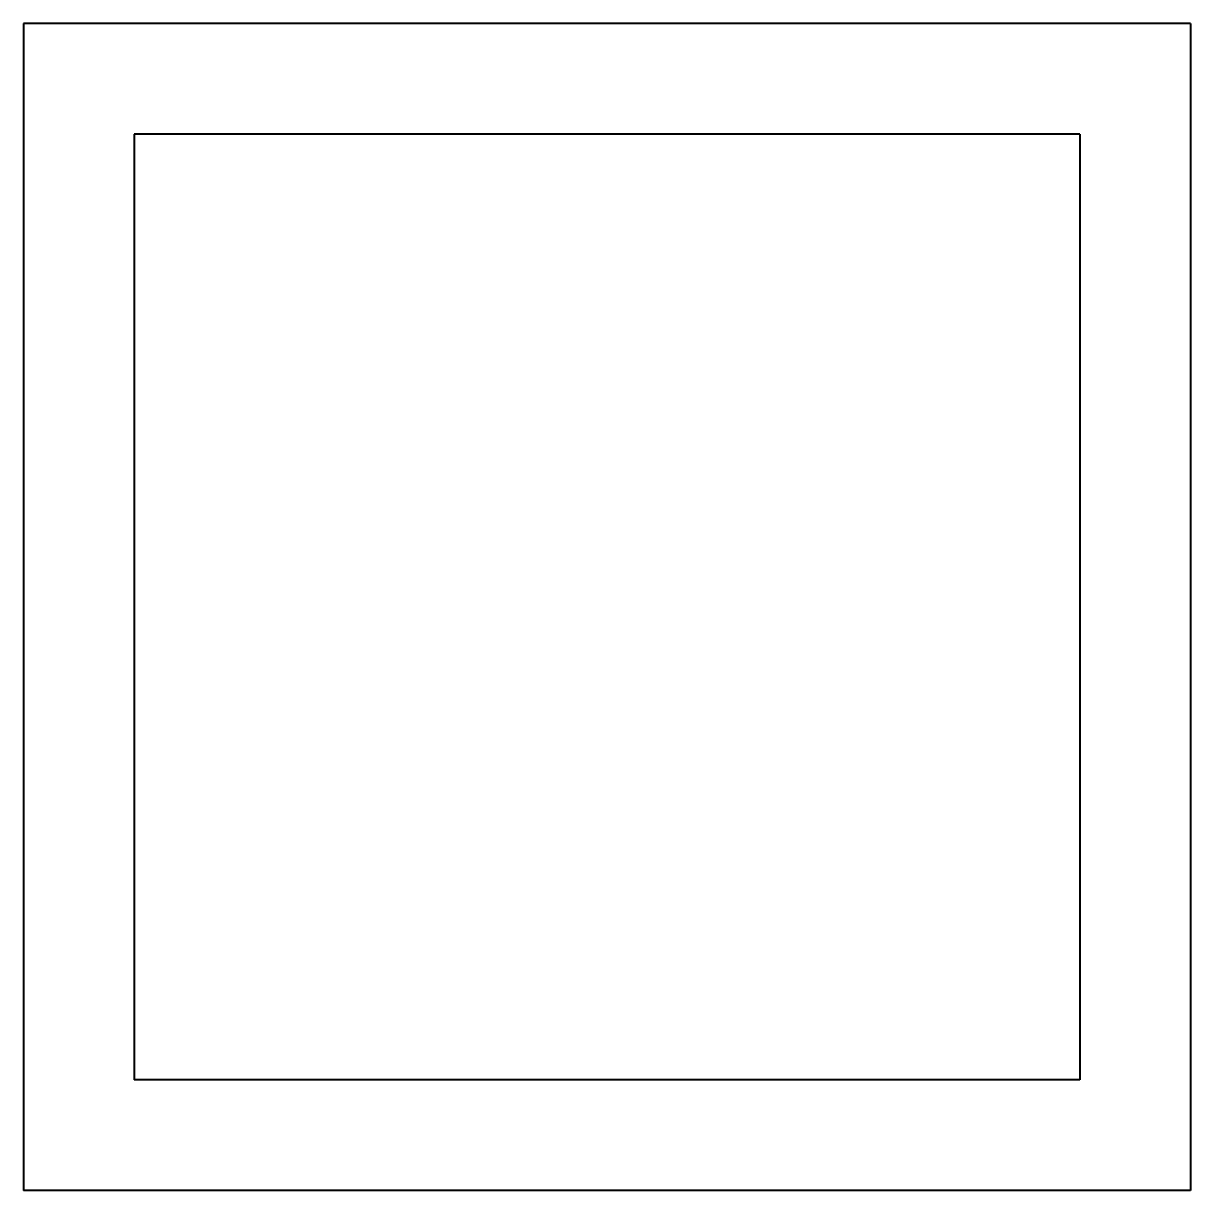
# Model space of a CAD drawing. Header units: millimetres. Extents: x -25 to 25, y -25 to 25.
import ezdxf

# ---------------------------------------------------------------- set-up
doc = ezdxf.new("R2010")
doc.units = ezdxf.units.MM
doc.layers.add('ModelSketch_Visible', color=7, linetype='Continuous', lineweight=40)

msp = doc.modelspace()

# ---------------------------------------------------------------- linework, layer by layer
at = {"layer": 'ModelSketch_Visible'}
for p, q in [((25, 25), (-25, 25)), ((-25, 25), (-25, -25)), ((25, 25), (25, -25)), ((20.25, 20.25), (-20.25, 20.25)), ((-20.25, 20.25), (-20.25, -20.25)), ((20.25, 20.25), (20.25, -20.25)), ((20.25, -20.25), (-20.25, -20.25)), ((25, -25), (-25, -25))]:
    msp.add_line(p, q, dxfattribs=at)

doc.saveas('drawing.dxf')
